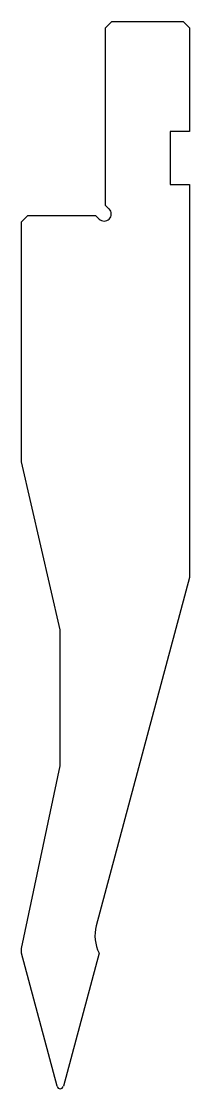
# Model space of a CAD drawing. Extents: x 1638 to 1664, y 812 to 977.
import ezdxf

# ---------------------------------------------------------------- set-up
doc = ezdxf.new("R2010")
doc.units = 0
doc.header["$MEASUREMENT"] = 0
doc.layers.add('DEFAULT', color=7, linetype='CONTINUOUS')

msp = doc.modelspace()

# ---------------------------------------------------------------- linework, layer by layer
at = {"layer": 'DEFAULT'}
for p, q in [((1651.41, 976.12), (1652.41, 977.12)), ((1652.41, 977.12), (1663.41, 977.12)), ((1663.41, 977.12), (1664.41, 976.12)), ((1651.41, 948.68), (1651.41, 976.12)), ((1664.41, 976.12), (1664.41, 960.12)), ((1661.41, 960.12), (1661.41, 951.92)), ((1664.41, 960.12), (1661.41, 960.12)), ((1661.41, 951.92), (1664.41, 951.92)), ((1664.41, 951.92), (1664.41, 891.13)), ((1638.41, 946.12), (1639.41, 947.12)), ((1639.41, 947.12), (1649.86, 947.12)), ((1649.86, 947.12), (1650.42, 946.56)), ((1651.98, 948.11), (1651.41, 948.68)), ((1638.41, 909.02), (1638.41, 946.12)), ((1644.41, 883.04), (1638.41, 909.02)), ((1664.41, 891.13), (1649.99, 837.31)), ((1644.41, 862.04), (1644.41, 883.04)), ((1638.41, 833.81), (1644.41, 862.04)), ((1638.41, 833.08), (1638.41, 833.81)), ((1643.93, 812.49), (1638.41, 833.08)), ((1650.41, 833.08), (1644.9, 812.49))]:
    msp.add_line(p, q, dxfattribs=at)
for centre, radius, start, end in [((1651.2, 947.34), 1.1, 225, 45), ((1655.79, 835.75), 6, 165, 206.4096), ((1644.41, 812.62), 0.5, 195, 345)]:
    msp.add_arc(centre, radius, start, end, dxfattribs=at)

doc.saveas('drawing.dxf')
